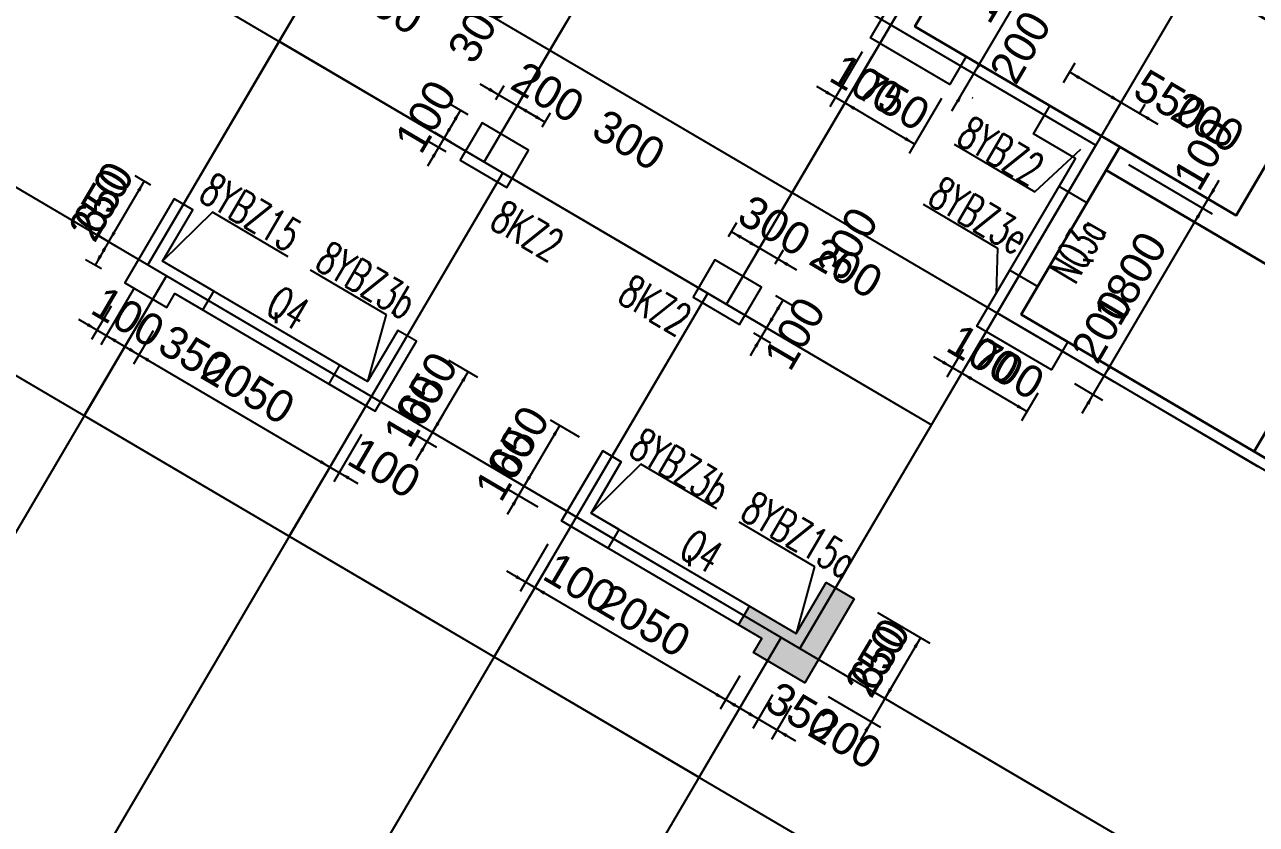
# Model space of a CAD drawing. Extents: x 19107 to 699106, y -67310 to 245688.
# Drawn here: x 595376 to 606773, y 178410 to 185808 of the extents above; entities that cross this region are included whole.
import ezdxf

# ---------------------------------------------------------------- set-up
doc = ezdxf.new("R2010")
doc.units = 0
doc.header["$LTSCALE"] = 100
doc.header["$MEASUREMENT"] = 0
for name, color, linetype in [('DOTE', 253, 'Continuous'), ('HATCH', 254, 'Continuous'), ('Q-TEXT', 2, 'Continuous'), ('wall-主楼', 2, 'Continuous'), ('剪力墙身标注', 7, 'Continuous'), ('小尺寸', 4, 'Continuous'), ('网格', 253, 'Continuous')]:
    doc.layers.add(name, color=color, linetype=linetype)
for name, color, linetype, lineweight in [('Select Column Frame Line', 7, 'Continuous', 0), ('Select Column Frame Position', 7, 'Continuous', 0), ('配箍校核', 2, 'ByLayer', 18)]:
    doc.layers.add(name, color=color, linetype=linetype, lineweight=lineweight)
doc.styles.get("Standard").update_dxf_attribs({"font": 'standard'})
doc.styles.add('汉字', font='汉字')
doc.dimstyles.get("Standard").update_dxf_attribs({"dimtxt": 300, "dimasz": 100, "dimexe": 100, "dimexo": 250, "dimgap": 100, "dimtad": 0, "dimtoh": 1, "dimdec": 0, "dimdsep": 46, "dimcen": 0.09, "dimclrt": 7, "dimadec": 0, "dimazin": 0, "dimtfac": 1, "dimtdec": 4, "dimtofl": 0, "dimtmove": 0, "dimatfit": 3, "dimfxl": 1, "dimtolj": 1, "dimtzin": 0, "dimarcsym": 0})

# ---------------------------------------------------------------- blocks, each defined once
blk = doc.blocks.new('*D1181')
at = {"layer": '小尺寸', "color": 0, "linetype": 'ByBlock', "lineweight": -2}
for p, q in [((598968, 182144), (599237, 181986)), ((598998, 181778), (599252, 182209)), ((598918, 182058), (599186, 181900))]:
    blk.add_line(p, q, dxfattribs=at)
for points in [[(599150, 182037), (599187, 182131), (599215, 182114)], [(599100, 181950), (599063, 181856), (599035, 181873)]]:
    blk.add_solid(points, dxfattribs=at)
at = {"layer": '小尺寸', "color": 7, "linetype": 'Continuous', "lineweight": -2, "insert": (598979, 182238), "char_height": 300, "width": 476.67, "attachment_point": 5, "rotation": 59.5454, "style": '汉字'}
blk.add_mtext('100', dxfattribs=at)
blk = doc.blocks.new('*D1518')
at = {"layer": '小尺寸', "color": 0, "linetype": 'ByBlock', "lineweight": -2}
for p, q in [((599150, 182037), (599480, 182597)), ((599298, 182704), (599566, 182546)), ((598968, 182144), (599237, 181986))]:
    blk.add_line(p, q, dxfattribs=at)
for points in [[(599480, 182597), (599444, 182502), (599415, 182519)], [(599150, 182037), (599187, 182131), (599215, 182114)]]:
    blk.add_solid(points, dxfattribs=at)
at = {"layer": '小尺寸', "color": 7, "linetype": 'Continuous', "lineweight": -2, "insert": (599100, 182444), "char_height": 300, "width": 556.67, "attachment_point": 5, "rotation": 59.5454, "style": '汉字'}
blk.add_mtext('650', dxfattribs=at)
blk = doc.blocks.new('*D1837')
at = {"layer": '小尺寸', "color": 0, "linetype": 'ByBlock', "lineweight": -2}
for p, q in [((599845, 181280), (600099, 181711)), ((600180, 181432), (599911, 181589)), ((600129, 181345), (599860, 181503))]:
    blk.add_line(p, q, dxfattribs=at)
for points in [[(599997, 181539), (600034, 181633), (600062, 181616)], [(599947, 181452), (599910, 181358), (599882, 181375)]]:
    blk.add_solid(points, dxfattribs=at)
at = {"layer": '小尺寸', "color": 7, "linetype": 'Continuous', "lineweight": -2, "insert": (599826, 181740), "char_height": 300, "width": 476.67, "attachment_point": 5, "rotation": 59.5454, "style": '汉字'}
blk.add_mtext('100', dxfattribs=at)
blk = doc.blocks.new('*D4835')
at = {"layer": '小尺寸', "color": 0, "linetype": 'ByBlock', "lineweight": -2}
for p, q in [((600509, 181992), (600241, 182150)), ((599997, 181539), (600327, 182099)), ((600180, 181432), (599911, 181589))]:
    blk.add_line(p, q, dxfattribs=at)
for points in [[(600327, 182099), (600290, 182004), (600262, 182021)], [(599997, 181539), (600034, 181633), (600062, 181616)]]:
    blk.add_solid(points, dxfattribs=at)
at = {"layer": '小尺寸', "color": 7, "linetype": 'Continuous', "lineweight": -2, "insert": (599947, 181946), "char_height": 300, "width": 556.67, "attachment_point": 5, "rotation": 59.5454, "style": '汉字'}
blk.add_mtext('650', dxfattribs=at)
blk = doc.blocks.new('*D4729')
at = {"layer": '小尺寸', "color": 0, "linetype": 'ByBlock', "lineweight": -2}
for p, q in [((598113, 186301), (597962, 186046)), ((598199, 186250), (598049, 185995)), ((597841, 186233), (598272, 185980))]:
    blk.add_line(p, q, dxfattribs=at)
for points in [[(598013, 186132), (597918, 186168), (597935, 186197)], [(598099, 186081), (598194, 186045), (598177, 186016)]]:
    blk.add_solid(points, dxfattribs=at)
at = {"layer": '小尺寸', "color": 7, "linetype": 'Continuous', "lineweight": -2, "insert": (598735, 185998), "char_height": 300, "width": 476.67, "attachment_point": 5, "rotation": 329.5454, "style": '汉字'}
blk.add_mtext('100', dxfattribs=at)
blk = doc.blocks.new('*D85')
at = {"layer": '小尺寸', "color": 0, "linetype": 'ByBlock', "lineweight": -2}
for p, q in [((603213, 185506), (602914, 184997)), ((603860, 185126), (603561, 184617)), ((603611, 184703), (602965, 185084))]:
    blk.add_line(p, q, dxfattribs=at)
for points in [[(602965, 185084), (603060, 185047), (603043, 185019)], [(603611, 184703), (603517, 184740), (603534, 184769)]]:
    blk.add_solid(points, dxfattribs=at)
at = {"layer": '小尺寸', "color": 7, "linetype": 'Continuous', "lineweight": -2, "insert": (603415, 185109), "char_height": 300, "width": 566.67, "attachment_point": 5, "rotation": 329.5454, "style": '汉字'}
blk.add_mtext('750', dxfattribs=at)
blk = doc.blocks.new('*D422')
at = {"layer": '小尺寸', "color": 0, "linetype": 'ByBlock', "lineweight": -2}
for p, q in [((603127, 185557), (602828, 185048)), ((603213, 185506), (602914, 184997)), ((603137, 184982), (602706, 185236))]:
    blk.add_line(p, q, dxfattribs=at)
for points in [[(602879, 185134), (602784, 185171), (602801, 185199)], [(602965, 185084), (603060, 185047), (603043, 185019)]]:
    blk.add_solid(points, dxfattribs=at)
at = {"layer": '小尺寸', "color": 7, "linetype": 'Continuous', "lineweight": -2, "insert": (603166, 185255), "char_height": 300, "width": 476.67, "attachment_point": 5, "rotation": 329.5454, "style": '汉字'}
blk.add_mtext('100', dxfattribs=at)
blk = doc.blocks.new('*D753')
at = {"layer": '小尺寸', "color": 0, "linetype": 'ByBlock', "lineweight": -2}
for p, q in [((603957, 185010), (604262, 185528)), ((604253, 185301), (604246, 185305)), ((604151, 185128), (604145, 185132))]:
    blk.add_line(p, q, dxfattribs=at)
for points in [[(604160, 185355), (604197, 185450), (604225, 185433)], [(604059, 185183), (604022, 185088), (603994, 185105)]]:
    blk.add_solid(points, dxfattribs=at)
at = {"layer": '小尺寸', "color": 7, "linetype": 'Continuous', "lineweight": -2, "insert": (604589, 185600), "char_height": 300, "width": 566.67, "attachment_point": 5, "rotation": 59.5454, "style": '汉字'}
blk.add_mtext('200', dxfattribs=at)
blk = doc.blocks.new('*D1084')
at = {"layer": '小尺寸', "color": 0, "linetype": 'ByBlock', "lineweight": -2}
for p, q in [((604519, 187233), (605159, 186856)), ((604160, 185355), (605073, 186907)), ((604253, 185301), (604246, 185305))]:
    blk.add_line(p, q, dxfattribs=at)
for points in [[(605073, 186907), (605036, 186812), (605007, 186829)], [(604160, 185355), (604197, 185450), (604225, 185433)]]:
    blk.add_solid(points, dxfattribs=at)
at = {"layer": '小尺寸', "color": 7, "linetype": 'Continuous', "lineweight": -2, "insert": (604401, 186258), "char_height": 300, "width": 690, "attachment_point": 5, "rotation": 59.5454, "style": '汉字'}
blk.add_mtext('1800', dxfattribs=at)
blk = doc.blocks.new('*D5066')
at = {"layer": '小尺寸', "color": 0, "linetype": 'ByBlock', "lineweight": -2}
for p, q in [((605163, 182214), (605467, 182731)), ((605194, 182659), (605452, 182508)), ((605092, 182487), (605351, 182335))]:
    blk.add_line(p, q, dxfattribs=at)
for points in [[(605366, 182558), (605402, 182653), (605431, 182636)], [(605264, 182386), (605228, 182291), (605199, 182308)]]:
    blk.add_solid(points, dxfattribs=at)
at = {"layer": '小尺寸', "color": 7, "linetype": 'Continuous', "lineweight": -2, "insert": (605344, 183016), "char_height": 300, "width": 566.67, "attachment_point": 5, "rotation": 59.5454, "style": '汉字'}
blk.add_mtext('200', dxfattribs=at)
blk = doc.blocks.new('*D2738')
at = {"layer": '小尺寸', "color": 0, "linetype": 'ByBlock', "lineweight": -2}
for p, q in [((605607, 184505), (606364, 184059)), ((605366, 182558), (606278, 184110)), ((605298, 182598), (605452, 182508))]:
    blk.add_line(p, q, dxfattribs=at)
for points in [[(606278, 184110), (606242, 184015), (606213, 184032)], [(605366, 182558), (605402, 182653), (605431, 182636)]]:
    blk.add_solid(points, dxfattribs=at)
at = {"layer": '小尺寸', "color": 7, "linetype": 'Continuous', "lineweight": -2, "insert": (605606, 183461), "char_height": 300, "width": 690, "attachment_point": 5, "rotation": 59.5454, "style": '汉字'}
blk.add_mtext('1800', dxfattribs=at)
blk = doc.blocks.new('*D3062')
at = {"layer": '小尺寸', "color": 0, "linetype": 'ByBlock', "lineweight": -2}
for p, q in [((605640, 184601), (606415, 184146)), ((605589, 184515), (606364, 184059)), ((606177, 183938), (606430, 184369))]:
    blk.add_line(p, q, dxfattribs=at)
for points in [[(606329, 184196), (606365, 184291), (606394, 184274)], [(606278, 184110), (606242, 184015), (606213, 184032)]]:
    blk.add_solid(points, dxfattribs=at)
at = {"layer": '小尺寸', "color": 7, "linetype": 'Continuous', "lineweight": -2, "insert": (606285, 184615), "char_height": 300, "width": 476.67, "attachment_point": 5, "rotation": 59.5454, "style": '汉字'}
blk.add_mtext('100', dxfattribs=at)
blk = doc.blocks.new('*D3389')
at = {"layer": '小尺寸', "color": 0, "linetype": 'ByBlock', "lineweight": -2}
for p, q in [((604147, 182753), (603997, 182498)), ((604651, 182229), (604047, 182584)), ((604750, 182398), (604600, 182143))]:
    blk.add_line(p, q, dxfattribs=at)
for points in [[(604047, 182584), (604142, 182548), (604125, 182519)], [(604651, 182229), (604556, 182266), (604573, 182294)]]:
    blk.add_solid(points, dxfattribs=at)
at = {"layer": '小尺寸', "color": 7, "linetype": 'Continuous', "lineweight": -2, "insert": (604476, 182622), "char_height": 300, "width": 566.67, "attachment_point": 5, "rotation": 329.5454, "style": '汉字'}
blk.add_mtext('700', dxfattribs=at)
blk = doc.blocks.new('*D3726')
at = {"layer": '小尺寸', "color": 0, "linetype": 'ByBlock', "lineweight": -2}
for p, q in [((604220, 182483), (603789, 182736)), ((604061, 182804), (603910, 182548)), ((604147, 182753), (603997, 182498))]:
    blk.add_line(p, q, dxfattribs=at)
for points in [[(603961, 182635), (603866, 182671), (603883, 182700)], [(604047, 182584), (604142, 182548), (604125, 182519)]]:
    blk.add_solid(points, dxfattribs=at)
at = {"layer": '小尺寸', "color": 7, "linetype": 'Continuous', "lineweight": -2, "insert": (604249, 182756), "char_height": 300, "width": 476.67, "attachment_point": 5, "rotation": 329.5454, "style": '汉字'}
blk.add_mtext('100', dxfattribs=at)
blk = doc.blocks.new('*D1432')
at = {"layer": '小尺寸', "color": 0, "linetype": 'ByBlock', "lineweight": -2}
for p, q in [((605865, 184886), (605348, 185190)), ((605414, 184908), (605571, 185175)), ((605688, 184979), (605743, 185074))]:
    blk.add_line(p, q, dxfattribs=at)
for points in [[(605520, 185089), (605425, 185125), (605442, 185154)], [(605693, 184988), (605787, 184951), (605770, 184923)]]:
    blk.add_solid(points, dxfattribs=at)
at = {"layer": '小尺寸', "color": 7, "linetype": 'Continuous', "lineweight": -2, "insert": (606324, 184906), "char_height": 300, "width": 566.67, "attachment_point": 5, "rotation": 329.5454, "style": '汉字'}
blk.add_mtext('200', dxfattribs=at)
blk = doc.blocks.new('*D1765')
at = {"layer": '小尺寸', "color": 0, "linetype": 'ByBlock', "lineweight": -2}
for p, q in [((604990, 185273), (605097, 185454)), ((605520, 185089), (605046, 185368)), ((605414, 184908), (605571, 185175))]:
    blk.add_line(p, q, dxfattribs=at)
for points in [[(605046, 185368), (605141, 185331), (605124, 185303)], [(605520, 185089), (605425, 185125), (605442, 185154)]]:
    blk.add_solid(points, dxfattribs=at)
at = {"layer": '小尺寸', "color": 7, "linetype": 'Continuous', "lineweight": -2, "insert": (605977, 185110), "char_height": 300, "width": 566.67, "attachment_point": 5, "rotation": 329.5454, "style": '汉字'}
blk.add_mtext('550', dxfattribs=at)
blk = doc.blocks.new('*D2995')
at = {"layer": '小尺寸', "color": 0, "linetype": 'ByBlock', "lineweight": -2}
for p, q in [((599589, 185261), (600106, 184957)), ((599735, 185115), (599812, 185246)), ((599908, 185014), (599984, 185144))]:
    blk.add_line(p, q, dxfattribs=at)
for points in [[(599761, 185160), (599667, 185196), (599684, 185225)], [(599934, 185058), (600028, 185022), (600012, 184993)]]:
    blk.add_solid(points, dxfattribs=at)
at = {"layer": '小尺寸', "color": 7, "linetype": 'Continuous', "lineweight": -2, "insert": (600217, 185182), "char_height": 300, "width": 566.67, "attachment_point": 5, "rotation": 329.5454, "style": '汉字'}
blk.add_mtext('200', dxfattribs=at)
blk = doc.blocks.new('*D3323')
at = {"layer": '小尺寸', "color": 0, "linetype": 'ByBlock', "lineweight": -2}
for p, q in [((599908, 185014), (599984, 185144)), ((599934, 185058), (600192, 184906)), ((600166, 184862), (600243, 184992))]:
    blk.add_line(p, q, dxfattribs=at)
for points in [[(599934, 185058), (600028, 185022), (600012, 184993)], [(600192, 184906), (600098, 184942), (600115, 184971)]]:
    blk.add_solid(points, dxfattribs=at)
at = {"layer": '小尺寸', "color": 7, "linetype": 'Continuous', "lineweight": -2, "insert": (600967, 184741), "char_height": 300, "width": 566.67, "attachment_point": 5, "rotation": 329.5454, "style": '汉字'}
blk.add_mtext('300', dxfattribs=at)
blk = doc.blocks.new('*D3662')
at = {"layer": '小尺寸', "color": 0, "linetype": 'ByBlock', "lineweight": -2}
for p, q in [((599409, 185016), (599257, 184758)), ((599479, 184975), (599323, 185067)), ((599327, 184717), (599171, 184809))]:
    blk.add_line(p, q, dxfattribs=at)
for points in [[(599409, 185016), (599373, 184922), (599344, 184939)], [(599257, 184758), (599294, 184852), (599322, 184836)]]:
    blk.add_solid(points, dxfattribs=at)
at = {"layer": '小尺寸', "color": 7, "linetype": 'Continuous', "lineweight": -2, "insert": (599575, 185791), "char_height": 300, "width": 566.67, "attachment_point": 5, "rotation": 59.5454, "style": '汉字'}
blk.add_mtext('300', dxfattribs=at)
blk = doc.blocks.new('*D1362')
at = {"layer": '小尺寸', "color": 0, "linetype": 'ByBlock', "lineweight": -2}
for p, q in [((599359, 184930), (599105, 184499)), ((599327, 184717), (599171, 184809)), ((599276, 184631), (599121, 184722))]:
    blk.add_line(p, q, dxfattribs=at)
for points in [[(599257, 184758), (599294, 184852), (599322, 184836)], [(599207, 184672), (599170, 184577), (599142, 184594)]]:
    blk.add_solid(points, dxfattribs=at)
at = {"layer": '小尺寸', "color": 7, "linetype": 'Continuous', "lineweight": -2, "insert": (599086, 184959), "char_height": 300, "width": 476.67, "attachment_point": 5, "rotation": 59.5454, "style": '汉字'}
blk.add_mtext('100', dxfattribs=at)
blk = doc.blocks.new('*D1692')
at = {"layer": '小尺寸', "color": 0, "linetype": 'ByBlock', "lineweight": -2}
for p, q in [((602520, 183538), (602003, 183842)), ((602149, 183696), (602226, 183827)), ((602321, 183594), (602398, 183725))]:
    blk.add_line(p, q, dxfattribs=at)
for points in [[(602175, 183740), (602080, 183777), (602097, 183805)], [(602347, 183639), (602442, 183603), (602425, 183574)]]:
    blk.add_solid(points, dxfattribs=at)
at = {"layer": '小尺寸', "color": 7, "linetype": 'Continuous', "lineweight": -2, "insert": (602979, 183558), "char_height": 300, "width": 566.67, "attachment_point": 5, "rotation": 329.5454, "style": '汉字'}
blk.add_mtext('200', dxfattribs=at)
blk = doc.blocks.new('*D2026')
at = {"layer": '小尺寸', "color": 0, "linetype": 'ByBlock', "lineweight": -2}
for p, q in [((601890, 183848), (601967, 183979)), ((602175, 183740), (601916, 183892)), ((602149, 183696), (602226, 183827))]:
    blk.add_line(p, q, dxfattribs=at)
for points in [[(601916, 183892), (602011, 183856), (601994, 183827)], [(602175, 183740), (602080, 183777), (602097, 183805)]]:
    blk.add_solid(points, dxfattribs=at)
at = {"layer": '小尺寸', "color": 7, "linetype": 'Continuous', "lineweight": -2, "insert": (602315, 183948), "char_height": 300, "width": 566.67, "attachment_point": 5, "rotation": 329.5454, "style": '汉字'}
blk.add_mtext('300', dxfattribs=at)
blk = doc.blocks.new('*D2352')
at = {"layer": '小尺寸', "color": 0, "linetype": 'ByBlock', "lineweight": -2}
for p, q in [((602324, 183303), (602480, 183211)), ((602394, 183262), (602242, 183003)), ((602172, 183044), (602328, 182953))]:
    blk.add_line(p, q, dxfattribs=at)
for points in [[(602394, 183262), (602357, 183167), (602329, 183184)], [(602242, 183003), (602278, 183098), (602307, 183081)]]:
    blk.add_solid(points, dxfattribs=at)
at = {"layer": '小尺寸', "color": 7, "linetype": 'Continuous', "lineweight": -2, "insert": (602990, 183783), "char_height": 300, "width": 566.67, "attachment_point": 5, "rotation": 59.5454, "style": '汉字'}
blk.add_mtext('300', dxfattribs=at)
blk = doc.blocks.new('*D36')
at = {"layer": '小尺寸', "color": 0, "linetype": 'ByBlock', "lineweight": -2}
for p, q in [((602343, 183176), (602089, 182745)), ((602121, 182958), (602277, 182866)), ((602172, 183044), (602328, 182953))]:
    blk.add_line(p, q, dxfattribs=at)
for points in [[(602242, 183003), (602278, 183098), (602307, 183081)], [(602191, 182917), (602155, 182822), (602126, 182839)]]:
    blk.add_solid(points, dxfattribs=at)
at = {"layer": '小尺寸', "color": 7, "linetype": 'Continuous', "lineweight": -2, "insert": (602501, 182951), "char_height": 300, "width": 476.67, "attachment_point": 5, "rotation": 59.5454, "style": '汉字'}
blk.add_mtext('100', dxfattribs=at)
blk = doc.blocks.new('*D1407')
at = {"layer": '小尺寸', "color": 0, "linetype": 'ByBlock', "lineweight": -2}
for p, q in [((596483, 184359), (596153, 183799)), ((596544, 184323), (596397, 184410)), ((596214, 183763), (596067, 183850))]:
    blk.add_line(p, q, dxfattribs=at)
for points in [[(596483, 184359), (596446, 184265), (596418, 184281)], [(596153, 183799), (596190, 183893), (596218, 183877)]]:
    blk.add_solid(points, dxfattribs=at)
at = {"layer": '小尺寸', "color": 7, "linetype": 'Continuous', "lineweight": -2, "insert": (596103, 184206), "char_height": 300, "width": 556.67, "attachment_point": 5, "rotation": 59.5454, "style": '汉字'}
blk.add_mtext('650', dxfattribs=at)
blk = doc.blocks.new('*D4389')
at = {"layer": '小尺寸', "color": 0, "linetype": 'ByBlock', "lineweight": -2}
for p, q in [((596214, 183763), (596067, 183850)), ((596153, 183799), (596027, 183583)), ((596087, 183548), (595940, 183634))]:
    blk.add_line(p, q, dxfattribs=at)
for points in [[(596153, 183799), (596117, 183704), (596088, 183721)], [(596027, 183583), (596063, 183678), (596092, 183661)]]:
    blk.add_solid(points, dxfattribs=at)
at = {"layer": '小尺寸', "color": 7, "linetype": 'Continuous', "lineweight": -2, "insert": (596065, 184142), "char_height": 300, "width": 566.67, "attachment_point": 5, "rotation": 59.5454, "style": '汉字'}
blk.add_mtext('250', dxfattribs=at)
blk = doc.blocks.new('*D4733')
at = {"layer": '小尺寸', "color": 0, "linetype": 'ByBlock', "lineweight": -2}
for p, q in [((603267, 180370), (603752, 180085)), ((603666, 180136), (603337, 179575)), ((602938, 179810), (603423, 179525))]:
    blk.add_line(p, q, dxfattribs=at)
for points in [[(603666, 180136), (603630, 180041), (603601, 180058)], [(603337, 179575), (603373, 179670), (603402, 179653)]]:
    blk.add_solid(points, dxfattribs=at)
at = {"layer": '小尺寸', "color": 7, "linetype": 'Continuous', "lineweight": -2, "insert": (603286, 179982), "char_height": 300, "width": 556.67, "attachment_point": 5, "rotation": 59.5454, "style": '汉字'}
blk.add_mtext('650', dxfattribs=at)
blk = doc.blocks.new('*D5056')
at = {"layer": '小尺寸', "color": 0, "linetype": 'ByBlock', "lineweight": -2}
for p, q in [((602938, 179810), (603423, 179525)), ((603438, 179748), (603109, 179187)), ((602811, 179594), (603296, 179309))]:
    blk.add_line(p, q, dxfattribs=at)
for points in [[(603337, 179575), (603373, 179670), (603402, 179653)], [(603210, 179360), (603174, 179265), (603145, 179282)]]:
    blk.add_solid(points, dxfattribs=at)
at = {"layer": '小尺寸', "color": 7, "linetype": 'Continuous', "lineweight": -2, "insert": (603252, 179925), "char_height": 300, "width": 566.67, "attachment_point": 5, "rotation": 59.5454, "style": '汉字'}
blk.add_mtext('250', dxfattribs=at)
blk = doc.blocks.new('*D76')
at = {"layer": '小尺寸', "color": 0, "linetype": 'ByBlock', "lineweight": -2}
for p, q in [((596389, 183370), (596081, 182846)), ((596176, 183205), (595995, 182896)), ((595873, 183084), (596304, 182831))]:
    blk.add_line(p, q, dxfattribs=at)
for points in [[(596045, 182983), (595951, 183019), (595968, 183048)], [(596131, 182932), (596226, 182896), (596209, 182867)]]:
    blk.add_solid(points, dxfattribs=at)
at = {"layer": '小尺寸', "color": 7, "linetype": 'Continuous', "lineweight": -2, "insert": (596333, 183104), "char_height": 300, "width": 476.67, "attachment_point": 5, "rotation": 329.5454, "style": '汉字'}
blk.add_mtext('100', dxfattribs=at)
blk = doc.blocks.new('*D3054')
at = {"layer": '小尺寸', "color": 0, "linetype": 'ByBlock', "lineweight": -2}
for p, q in [((596389, 183370), (596081, 182846)), ((596564, 182977), (596383, 182668)), ((596131, 182932), (596433, 182754))]:
    blk.add_line(p, q, dxfattribs=at)
for points in [[(596131, 182932), (596226, 182896), (596209, 182867)], [(596433, 182754), (596339, 182791), (596355, 182820)]]:
    blk.add_solid(points, dxfattribs=at)
at = {"layer": '小尺寸', "color": 7, "linetype": 'Continuous', "lineweight": -2, "insert": (596952, 182749), "char_height": 300, "width": 566.67, "attachment_point": 5, "rotation": 329.5454, "style": '汉字'}
blk.add_mtext('350', dxfattribs=at)
blk = doc.blocks.new('*D3380')
at = {"layer": '小尺寸', "color": 0, "linetype": 'ByBlock', "lineweight": -2}
for p, q in [((596564, 182977), (596383, 182668)), ((596433, 182754), (598200, 181715)), ((598407, 182068), (598150, 181629))]:
    blk.add_line(p, q, dxfattribs=at)
for points in [[(596433, 182754), (596528, 182718), (596511, 182689)], [(598200, 181715), (598106, 181752), (598123, 181780)]]:
    blk.add_solid(points, dxfattribs=at)
at = {"layer": '小尺寸', "color": 7, "linetype": 'Continuous', "lineweight": -2, "insert": (597444, 182450), "char_height": 300, "width": 780, "attachment_point": 5, "rotation": 329.5454, "style": '汉字'}
blk.add_mtext('2050', dxfattribs=at)
blk = doc.blocks.new('*D3718')
at = {"layer": '小尺寸', "color": 0, "linetype": 'ByBlock', "lineweight": -2}
for p, q in [((598407, 182068), (598150, 181629)), ((598494, 182017), (598236, 181579)), ((598028, 181817), (598459, 181563))]:
    blk.add_line(p, q, dxfattribs=at)
for points in [[(598200, 181715), (598106, 181752), (598123, 181780)], [(598287, 181665), (598381, 181628), (598364, 181600)]]:
    blk.add_solid(points, dxfattribs=at)
at = {"layer": '小尺寸', "color": 7, "linetype": 'Continuous', "lineweight": -2, "insert": (598705, 181709), "char_height": 300, "width": 476.67, "attachment_point": 5, "rotation": 329.5454, "style": '汉字'}
blk.add_mtext('100', dxfattribs=at)
blk = doc.blocks.new('*D4052')
at = {"layer": '小尺寸', "color": 0, "linetype": 'ByBlock', "lineweight": -2}
for p, q in [((602297, 179607), (602115, 179298)), ((602511, 179181), (601993, 179485)), ((602469, 179505), (602287, 179196))]:
    blk.add_line(p, q, dxfattribs=at)
for points in [[(602166, 179384), (602071, 179420), (602088, 179449)], [(602338, 179283), (602433, 179246), (602416, 179217)]]:
    blk.add_solid(points, dxfattribs=at)
at = {"layer": '小尺寸', "color": 7, "linetype": 'Continuous', "lineweight": -2, "insert": (602969, 179201), "char_height": 300, "width": 566.67, "attachment_point": 5, "rotation": 329.5454, "style": '汉字'}
blk.add_mtext('200', dxfattribs=at)
blk = doc.blocks.new('*D1757')
at = {"layer": '小尺寸', "color": 0, "linetype": 'ByBlock', "lineweight": -2}
for p, q in [((601995, 179784), (601813, 179475)), ((602166, 179384), (601864, 179561)), ((602297, 179607), (602115, 179298))]:
    blk.add_line(p, q, dxfattribs=at)
for points in [[(601864, 179561), (601959, 179525), (601942, 179496)], [(602166, 179384), (602071, 179420), (602088, 179449)]]:
    blk.add_solid(points, dxfattribs=at)
at = {"layer": '小尺寸', "color": 7, "linetype": 'Continuous', "lineweight": -2, "insert": (602570, 179446), "char_height": 300, "width": 566.67, "attachment_point": 5, "rotation": 329.5454, "style": '汉字'}
blk.add_mtext('350', dxfattribs=at)
blk = doc.blocks.new('*D2078')
at = {"layer": '小尺寸', "color": 0, "linetype": 'ByBlock', "lineweight": -2}
for p, q in [((600228, 180823), (600046, 180514)), ((601864, 179561), (600097, 180600)), ((601995, 179784), (601813, 179475))]:
    blk.add_line(p, q, dxfattribs=at)
for points in [[(600097, 180600), (600191, 180564), (600175, 180535)], [(601864, 179561), (601769, 179598), (601786, 179626)]]:
    blk.add_solid(points, dxfattribs=at)
at = {"layer": '小尺寸', "color": 7, "linetype": 'Continuous', "lineweight": -2, "insert": (601107, 180296), "char_height": 300, "width": 780, "attachment_point": 5, "rotation": 329.5454, "style": '汉字'}
blk.add_mtext('2050', dxfattribs=at)
blk = doc.blocks.new('*D2407')
at = {"layer": '小尺寸', "color": 0, "linetype": 'ByBlock', "lineweight": -2}
for p, q in [((600218, 181003), (599960, 180565)), ((600304, 180952), (600046, 180514)), ((600269, 180499), (599838, 180752))]:
    blk.add_line(p, q, dxfattribs=at)
for points in [[(600011, 180651), (599916, 180687), (599933, 180716)], [(600097, 180600), (600191, 180564), (600175, 180535)]]:
    blk.add_solid(points, dxfattribs=at)
at = {"layer": '小尺寸', "color": 7, "linetype": 'Continuous', "lineweight": -2, "insert": (600515, 180644), "char_height": 300, "width": 476.67, "attachment_point": 5, "rotation": 329.5454, "style": '汉字'}
blk.add_mtext('100', dxfattribs=at)

msp = doc.modelspace()

# ---------------------------------------------------------------- hatches: boundary and pattern name
at = {"layer": 'HATCH'}
msp.add_hatch(color=256, dxfattribs=at).paths.add_polyline_path([(603052, 180496.6), (602595.8, 179720.8), (602121.7, 179999.6), (602197.7, 180128.9), (601982.2, 180255.6), (602083.6, 180428), (602514.6, 180174.6), (602793.4, 180648.7)], flags=0)

# ---------------------------------------------------------------- linework, layer by layer
at = {"color": 6, "lineweight": 30}
msp.add_lwpolyline([(619424.8, 174407.9), (609339.1, 180338.1), (604597.9, 183125.8), (605510.2, 184677.5), (603613.8, 185792.6), (604576.8, 187430.4), (601990.7, 188951), (601027.7, 187313.1), (599131.2, 188428.2), (598218.9, 186876.6), (590719.2, 191286.2)], dxfattribs=at)
at = {"color": 3, "lineweight": 30}
msp.add_lwpolyline([(604576.8, 187430.4), (604475.4, 187258), (607449.4, 185509.4), (606587.8, 184043.9), (605510.2, 184677.5), (605383.5, 184462), (607538.6, 183194.8), (606753, 181858.7), (606925.4, 181757.3), (608800.7, 184946.8), (604576.8, 187430.4)], dxfattribs=at)
at = {"layer": 'DOTE'}
for p, q in [((590421.3, 193433.4), (605287.1, 184692.6)), ((589509, 191881.8), (639200.8, 162664)), ((588900.8, 190847.3), (603766.6, 182106.6)), ((600739.3, 190768.5), (596515.9, 183585.7)), ((602445.9, 189330.6), (599628.8, 184539.5)), ((604877, 188335.6), (601870.1, 183221.6)), ((586924, 187485.4), (630581.7, 161815.6)), ((606773.5, 187220.5), (602550.1, 180037.7)), ((599801.2, 184438.1), (593800.6, 174232.6)), ((596515.9, 183585.7), (636394.7, 160137.8)), ((596688.3, 183484.3), (592030.9, 175563.2)), ((601697.7, 183323), (595697.1, 173117.5)), ((602377.7, 180139.1), (597720.3, 172218))]:
    msp.add_line(p, q, dxfattribs=at)
at = {"layer": 'Select Column Frame Line', "color": 200, "linetype": 'Continuous', "lineweight": -3}
for p, q in [((603976.3, 184702.3), (604723.8, 184262.8)), ((604723.8, 184262.8), (605150.3, 184657.1)), ((603688.7, 184146.9), (604377.8, 183741.8)), ((597113.1, 184073.2), (596652.8, 183621.2)), ((597814.9, 183660.6), (597113.1, 184073.2)), ((604377.8, 183741.8), (604364.6, 183321)), ((598018.7, 183540.7), (598720.4, 183128.1)), ((598720.4, 183128.1), (598549.3, 182506.1)), ((601078.5, 181741.7), (600618.1, 181289.7)), ((601780.2, 181329), (601078.5, 181741.7)), ((601984, 181209.2), (602685.8, 180796.6)), ((602685.8, 180796.6), (602514.6, 180174.6))]:
    msp.add_line(p, q, dxfattribs=at)
at = {"layer": 'Select Column Frame Line', "color": 253, "linetype": 'Continuous', "lineweight": -3}
msp.add_line((599801.2, 184438.1), (601697.7, 183323), dxfattribs=at)
at = {"layer": 'Select Column Frame Position', "color": 235, "linetype": 'Continuous', "lineweight": -3}
for points in [[(604087.9, 185513.8), (603935.8, 185255.2), (603203.1, 185686), (603507.2, 186203.2), (603765.8, 186051.2), (603613.8, 185792.6), (604087.9, 185513.8)], [(605510.2, 184677.5), (605206.1, 184160.3), (604947.5, 184312.3), (605099.6, 184570.9), (604711.7, 184799), (604863.7, 185057.6), (605510.2, 184677.5)], [(596759.2, 184196.7), (596303, 183420.9), (596690.9, 183192.8), (596766.9, 183322.1), (597025.5, 183170), (597126.9, 183342.4), (596652.8, 183621.2), (596931.6, 184095.3), (596759.2, 184196.7)], [(605028.9, 182872.4), (604876.9, 182613.8), (604187.2, 183019.3), (604491.3, 183536.5), (604749.9, 183384.4), (604597.9, 183125.8), (605028.9, 182872.4)], [(598290.7, 182658.2), (598189.3, 182485.8), (598620.3, 182232.3), (599000.4, 182878.9), (598828, 182980.2), (598549.3, 182506.1), (598290.7, 182658.2)], [(600724.5, 181865.1), (600344.4, 181218.6), (600775.4, 180965.2), (600876.7, 181137.6), (600618.1, 181289.7), (600896.9, 181763.8), (600724.5, 181865.1)], [(603052, 180496.6), (602595.8, 179720.8), (602121.7, 179999.6), (602197.7, 180128.9), (601982.2, 180255.6), (602083.6, 180428), (602514.6, 180174.6), (602793.4, 180648.7), (603052, 180496.6)]]:
    msp.add_lwpolyline(points, dxfattribs=at)
at = {"layer": 'Select Column Frame Position', "color": 7, "linetype": 'Continuous', "lineweight": -3}
for points in [[(599836.8, 184301.2), (600039.5, 184646), (599608.5, 184899.4), (599405.7, 184554.6), (599836.8, 184301.2)], [(601991.8, 183034.1), (602194.6, 183378.9), (601763.6, 183632.3), (601560.8, 183287.5), (601991.8, 183034.1)]]:
    msp.add_lwpolyline(points, dxfattribs=at)
at = {"layer": 'wall-主楼'}
for points in [[(604576.8, 187430.4), (603613.8, 185792.6), (604087.9, 185513.8), (603935.8, 185255.2), (603203.1, 185686), (604166.1, 187323.9), (603778.2, 187552), (603930.3, 187810.6)], [(605099.6, 184570.9), (604711.7, 184799), (604863.7, 185057.6), (605510.2, 184677.5), (604597.9, 183125.8), (605028.9, 182872.4), (604876.9, 182613.8), (604187.2, 183019.3)], [(596759.2, 184196.7), (596303, 183420.9), (596690.9, 183192.8), (596766.9, 183322.1), (598620.3, 182232.3), (599000.4, 182878.9), (598828, 182980.2), (598549.3, 182506.1), (596652.8, 183621.2), (596931.6, 184095.3)], [(603052, 180496.6), (602595.8, 179720.8), (602121.7, 179999.6), (602197.7, 180128.9), (600344.4, 181218.6), (600724.5, 181865.1), (600896.9, 181763.8), (600618.1, 181289.7), (602514.6, 180174.6), (602793.4, 180648.7)]]:
    msp.add_lwpolyline(points, close=True, dxfattribs=at)
at = {"layer": '网格'}
for p, q in [((600297.9, 185677.3), (601149.4, 187125.6)), ((597732.4, 185654.5), (598340.6, 186689)), ((603390.7, 185807.7), (603644.1, 186238.7)), ((602539.2, 184359.5), (603390.7, 185807.7)), ((603390.7, 185807.7), (604037.2, 185427.6)), ((599628.8, 184539.5), (600297.9, 185677.3)), ((596845.4, 184146), (597732.4, 185654.5)), ((597732.4, 185654.5), (599628.8, 184539.5)), ((604037.2, 185427.6), (604813, 184971.4)), ((594102.4, 185004.8), (596515.9, 183585.7)), ((604813, 184971.4), (605287.1, 184692.6)), ((604983, 184175.4), (605287.1, 184692.6)), ((599628.8, 184539.5), (599801.2, 184438.1)), ((598914.2, 182929.5), (599801.2, 184438.1)), ((601870.1, 183221.6), (602539.2, 184359.5)), ((596515.9, 183585.7), (596845.4, 184146)), ((604374.8, 183141), (604983, 184175.4)), ((596515.9, 183585.7), (596688.3, 183484.3)), ((595928, 182191.3), (596688.3, 183484.3)), ((596688.3, 183484.3), (598584.8, 182369.2)), ((600810.7, 181814.5), (601697.7, 183323)), ((601697.7, 183323), (601870.1, 183221.6)), ((601870.1, 183221.6), (603766.6, 182106.6)), ((603766.6, 182106.6), (604374.8, 183141)), ((604374.8, 183141), (604978.2, 182786.2)), ((598584.8, 182369.2), (598914.2, 182929.5)), ((604978.2, 182786.2), (606788.5, 181721.8)), ((597824.5, 181076.2), (598584.8, 182369.2)), ((598584.8, 182369.2), (600481.2, 181254.1)), ((595928, 182191.3), (597824.5, 181076.2)), ((602879.6, 180598), (603766.6, 182106.6)), ((600481.2, 181254.1), (600810.7, 181814.5)), ((599721, 179961.1), (600481.2, 181254.1)), ((600481.2, 181254.1), (602377.7, 180139.1)), ((597824.5, 181076.2), (598772.7, 180518.6)), ((602550.1, 180037.7), (602879.6, 180598)), ((598772.7, 180518.6), (599721, 179961.1)), ((601617.4, 178846), (602377.7, 180139.1)), ((602377.7, 180139.1), (602550.1, 180037.7)), ((602550.1, 180037.7), (604963.8, 178618.5)), ((599721, 179961.1), (601617.4, 178846))]:
    msp.add_line(p, q, dxfattribs=at)
at = {"layer": '配箍校核'}
for p, q in [((596303, 183420.9), (596379, 183550.2)), ((596690.9, 183192.8), (596303, 183420.9))]:
    msp.add_line(p, q, dxfattribs=at)

# ---------------------------------------------------------------- texts
at = {"color": 200, "linetype": 'Continuous', "lineweight": -3, "width": 0.7}
for s, p in [('8YBZ2', (603982.4, 184717.4)), ('8YBZ15', (596971.8, 184192.2)), ('8YBZ3e', (603717, 184158.8)), ('8KZ2', (599664.7, 183938.5)), ('8YBZ3b', (598047.5, 183559.7)), ('8KZ2', (600848, 183250.6)), ('8YBZ3b', (600949.3, 181832.8)), ('8YBZ15a', (601982.8, 181245.9))]:
    msp.add_text(s, height=300, rotation=329.54537, dxfattribs=at).set_placement(p)
at = {"layer": 'Q-TEXT', "color": 3, "width": 0.6}
msp.add_text('NQ3a', height=300, rotation=59.54537, dxfattribs=at).set_placement((605097.8, 183396.3))
at = {"layer": '剪力墙身标注', "width": 0.7}
for p in [(597589.3, 183145.9), (601414.9, 180896.5)]:
    msp.add_text('Q4', height=300, rotation=329.54537, dxfattribs=at).set_placement(p)

# ---------------------------------------------------------------- dimensions: what is measured, and where the dimension line sits
at = {"layer": '小尺寸'}
for base, p1, p2, angle, picture, middle in [((605072.5, 186906.9), (604037.2, 185427.6), (604303, 187359.4), 59.54537, '*D1084', (604400.9, 186257.8)), ((598099.3, 186081.3), (598239.2, 186516.6), (598325.4, 186465.9), 329.54537, '*D4729', (598400.1, 186194.5)), ((599257.4, 184757.9), (599694.7, 184848.8), (599542.6, 184590.1), 59.54537, '*D3662', (599304.5, 185331.2)), ((604160.2, 185355.3), (603935.8, 185255.2), (604037.2, 185427.6), 59.54537, '*D753', (604344.1, 185183.2)), ((602878.7, 185134.3), (603340, 185721.5), (603253.8, 185772.2), 149.54537, '*D422', (602831.4, 185452.2)), ((602964.9, 185083.6), (603986.5, 185341.4), (603340, 185721.5), 149.54537, '*D85', (603414.9, 185109.1)), ((599933.8, 185058.1), (599608.5, 184899.4), (599780.9, 184798.1), 329.54537, '*D2995', (599800.2, 185426.7)), ((605046, 185367.7), (605287.1, 184692.6), (604863.7, 185057.6), 149.54537, '*D1765', (605409.8, 185443.8)), ((599206.7, 184671.6), (599542.6, 184590.1), (599491.9, 184503.9), 59.54537, '*D1362', (598888.9, 184624.3)), ((605520.1, 185088.9), (605560.9, 184763.7), (605287.1, 184692.6), 149.54537, '*D1432', (605907.1, 185151.4)), ((600192.4, 184906.1), (599780.9, 184798.1), (600039.5, 184646), 329.54537, '*D3323', (600507.1, 185011.1)), ((606328.7, 184196.2), (605373.3, 184642), (605424, 184728.2), 59.54537, '*D3062', (606087.9, 184279.8)), ((596153.4, 183798.8), (596759.2, 184196.7), (596429.7, 183636.4), 59.54537, '*D1407', (596102.6, 184205.7)), ((606278, 184110), (605082.3, 182725), (605391.2, 184631.5), 59.54537, '*D2738', (605606.4, 183460.9)), ((596026.7, 183583.3), (596429.7, 183636.4), (596303, 183420.9), 59.54537, '*D4389', (595807.3, 183703.5)), ((601916.5, 183892.4), (602022.2, 183480.2), (601763.6, 183632.3), 149.54537, '*D2026', (601855.2, 184218.4)), ((602241.5, 183003.3), (602108.4, 183429.6), (601956.3, 183171), 59.54537, '*D2352', (602719.6, 183323.1)), ((602175.1, 183740.3), (602194.6, 183378.9), (602022.2, 183480.2), 149.54537, '*D1692', (602562.1, 183802.8)), ((596131.5, 182931.9), (596303, 183420.9), (596515.9, 183585.7), 329.54537, '*D76', (595997.9, 183300.4)), ((596433.2, 182754.5), (596515.9, 183585.7), (596690.9, 183192.8), 329.54537, '*D3054', (596470.5, 183032.4)), ((605365.7, 182558.4), (604876.9, 182613.8), (604978.2, 182786.2), 59.54537, '*D5066', (605099.5, 182598.9)), ((598200.4, 181715.4), (596690.9, 183192.8), (598534.1, 182283), 329.54537, '*D3380', (597443.5, 182450.5)), ((602190.8, 182917), (601956.3, 183171), (601905.6, 183084.7), 59.54537, '*D36', (602304, 182616.3)), ((603961.1, 182634.7), (604273.4, 182968.6), (604187.2, 183019.3), 149.54537, '*D3726', (603913.7, 182952.5)), ((604047.3, 182584), (604876.9, 182613.8), (604273.4, 182968.6), 149.54537, '*D3389', (604475.7, 182622.1)), ((599479.9, 182596.9), (598752.7, 182270.5), (599082.2, 182830.8), 59.54537, '*D1518', (599099.6, 182443.5)), ((599150.4, 182036.6), (598702, 182184.3), (598752.7, 182270.5), 59.54537, '*D1181', (598781.9, 181903.1)), ((598286.6, 181664.8), (598534.1, 182283), (598620.3, 182232.3), 329.54537, '*D3718', (598370.2, 181905.6)), ((600326.8, 182099), (600395, 181304.8), (600724.5, 181865.1), 59.54537, '*D4835', (599946.5, 181945.5)), ((599997.3, 181538.7), (600344.4, 181218.6), (600395, 181304.8), 59.54537, '*D1837', (599628.8, 181405.1)), ((600010.6, 180651), (600430.6, 181167.9), (600344.4, 181218.6), 149.54537, '*D2407', (600180.5, 180841.2)), ((600096.8, 180600.4), (602121.7, 179999.6), (600354.5, 181038.6), 149.54537, '*D2078', (601107.1, 180296.3)), ((603336.6, 179575.2), (603052, 180496.6), (602722.5, 179936.3), 59.54537, '*D4733', (603285.8, 179982.1)), ((603209.9, 179359.7), (602722.5, 179936.3), (602595.8, 179720.8), 59.54537, '*D5056', (602994.4, 179486.4)), ((601864, 179561.3), (602423.4, 179822.2), (602121.7, 179999.6), 149.54537, '*D1757', (602088.7, 179729)), ((602165.7, 179383.9), (602595.8, 179720.8), (602423.4, 179822.2), 149.54537, '*D4052', (602552.7, 179446.4))]:
    dim = msp.add_linear_dim(base=base, p1=p1, p2=p2, angle=angle, dimstyle='Standard', dxfattribs=at)
    dim.commit()
    dim.dimension.update_dxf_attribs({"geometry": picture, "text_midpoint": middle})

doc.saveas('drawing.dxf')
